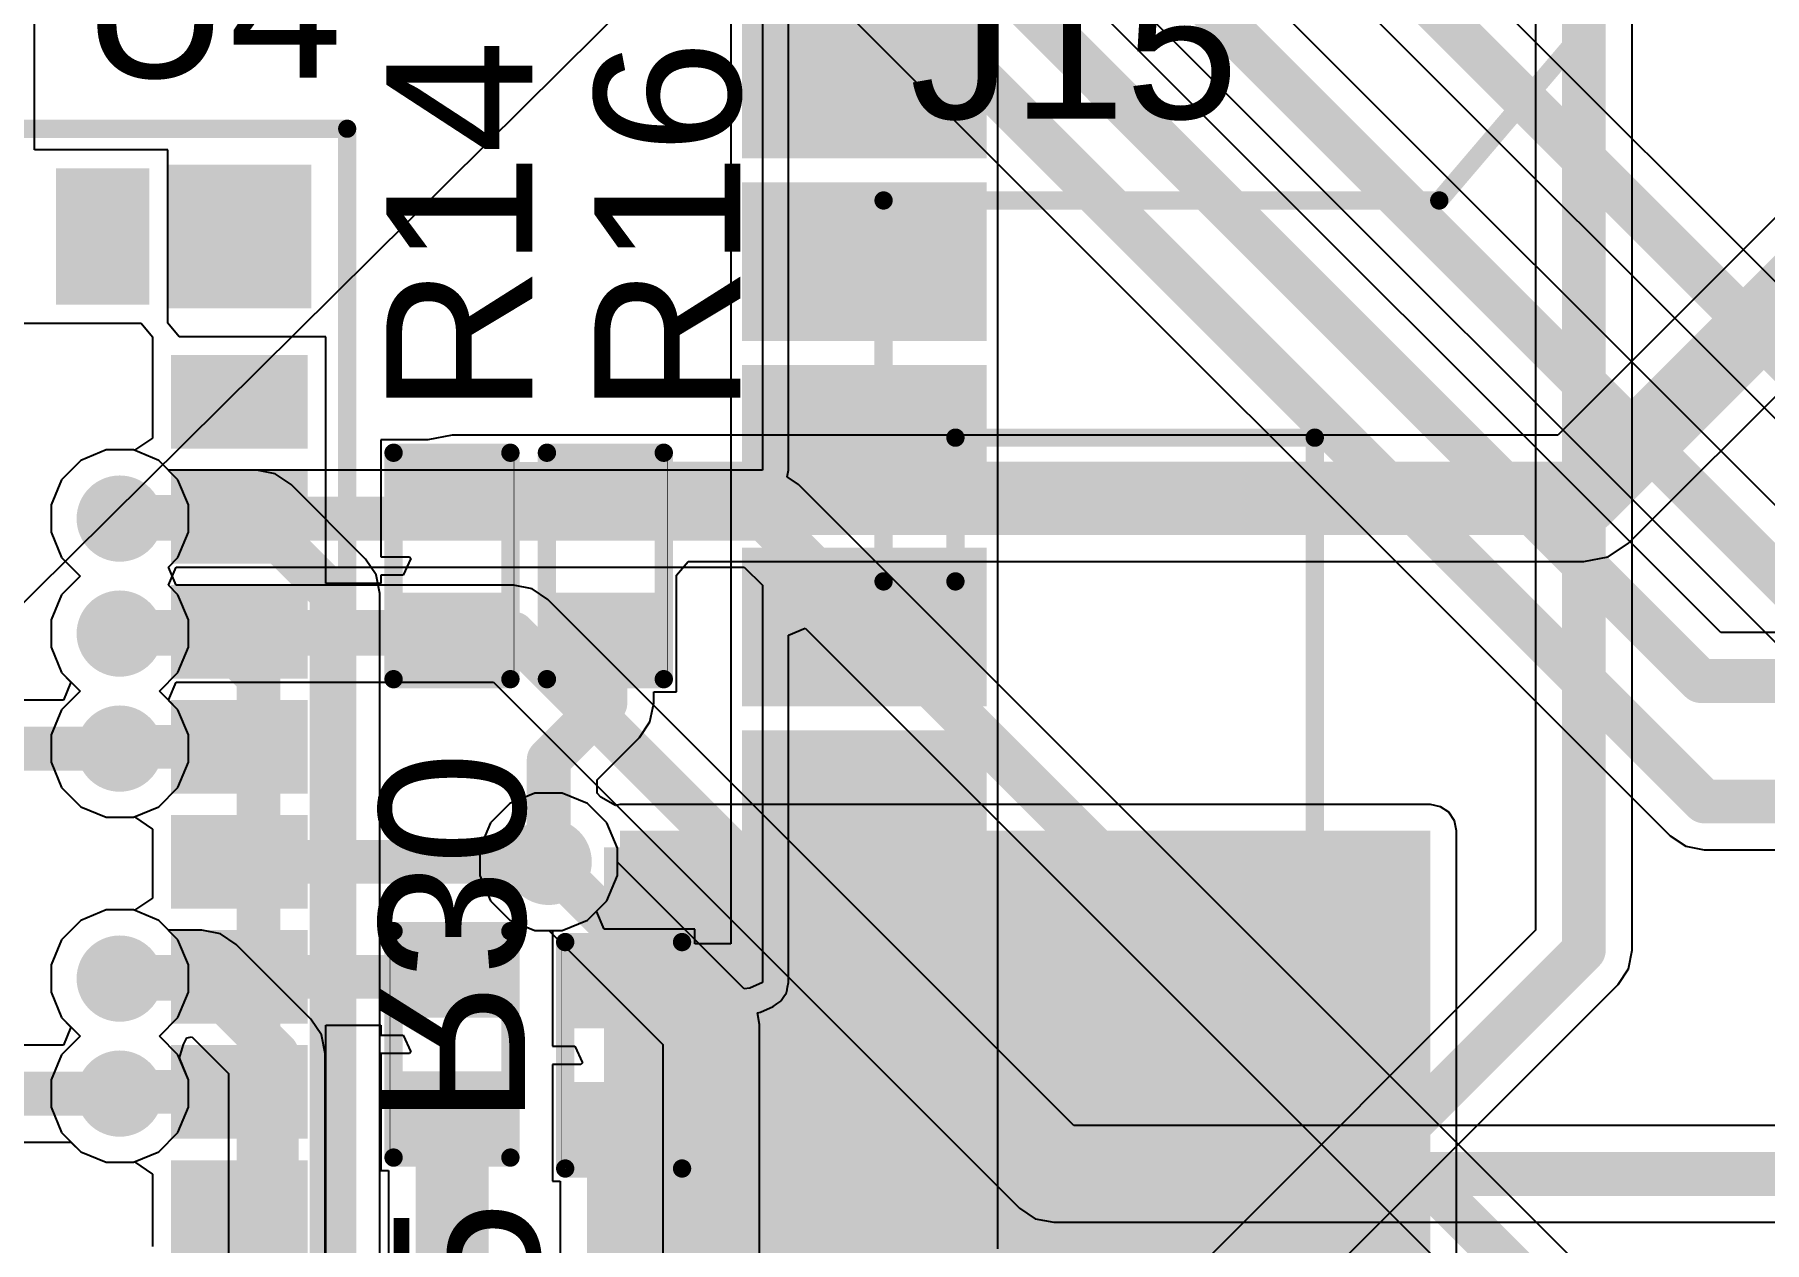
# Model space of a CAD drawing. Header units: inches. Extents: x 0 to 5376, y 0 to 5416.
# Drawn here: x 16.5 to 28.54, y 101.58 to 109.98 of the extents above; entities that cross this region are included whole.
import ezdxf

# ---------------------------------------------------------------- set-up
doc = ezdxf.new("R2010")
doc.units = ezdxf.units.IN
for name, color, linetype in [('Bottom Layer', 5, 'Continuous'), ('Bottom Overlay', 54, 'Continuous'), ('Bottom Paste', 16, 'Continuous'), ('Bottom Solder', 6, 'Continuous'), ('Layer 1', 16, 'Continuous'), ('Layer 2', 76, 'Continuous'), ('Top Layer', 1, 'Continuous'), ('Top Overlay', 2, 'Continuous'), ('Top Paste', 8, 'Continuous'), ('Top Solder', 216, 'Continuous'), ('Via Holes', 16, 'Continuous')]:
    doc.layers.add(name, color=color, linetype=linetype)
doc.styles.add('Arial', font='', dxfattribs={"height": 0.2})
doc.styles.get('Arial').set_extended_font_data('Arial')

msp = doc.modelspace()

# ---------------------------------------------------------------- hatches: boundary and pattern name
at = {"layer": 'Bottom Layer'}
for points in [[(23.024, 109.223), (21.524, 109.223), (21.524, 110.123), (23.024, 110.123)], [(23.024, 107.953), (21.524, 107.953), (21.524, 108.853), (23.024, 108.853)], [(23.024, 106.683), (21.524, 106.683), (21.524, 107.583), (23.024, 107.583)], [(23.024, 105.413), (21.524, 105.413), (21.524, 106.313), (23.024, 106.313)], [(23.024, 104.143), (21.524, 104.143), (21.524, 105.043), (23.024, 105.043)], [(23.024, 102.873), (21.524, 102.873), (21.524, 103.773), (23.024, 103.773)], [(20.282, 103.581), (20.917, 103.581), (20.917, 103.124), (20.282, 103.124)], [(20.282, 102.641), (20.917, 102.641), (20.917, 102.184), (20.282, 102.184)], [(23.024, 101.603), (21.524, 101.603), (21.524, 102.503), (23.024, 102.503)]]:
    msp.add_hatch(color=5, dxfattribs=at).paths.add_polyline_path(points)
h = msp.add_hatch(color=5, dxfattribs=at)
edge = h.paths.add_edge_path()
edge.add_arc((17.094, 106.616), 0.3, 0, 360)
h = msp.add_hatch(color=5, dxfattribs=at)
edge = h.paths.add_edge_path()
edge.add_arc((17.094, 105.816), 0.3, 0, 360)
h = msp.add_hatch(color=5, dxfattribs=at)
edge = h.paths.add_edge_path()
edge.add_arc((17.094, 105.016), 0.3, 0, 360)
h = msp.add_hatch(color=5, dxfattribs=at)
edge = h.paths.add_edge_path()
edge.add_arc((20.078, 104.228), 0.3, 0, 360)
h = msp.add_hatch(color=5, dxfattribs=at)
edge = h.paths.add_edge_path()
edge.add_arc((17.094, 103.416), 0.3, 0, 360)
h = msp.add_hatch(color=5, dxfattribs=at)
edge = h.paths.add_edge_path()
edge.add_arc((17.094, 102.616), 0.3, 0, 360)
at = {"layer": 'Bottom Paste'}
for points in [[(23.024, 109.223), (21.524, 109.223), (21.524, 110.123), (23.024, 110.123)], [(23.024, 107.953), (21.524, 107.953), (21.524, 108.853), (23.024, 108.853)], [(23.024, 106.683), (21.524, 106.683), (21.524, 107.583), (23.024, 107.583)], [(23.024, 105.413), (21.524, 105.413), (21.524, 106.313), (23.024, 106.313)], [(23.024, 104.143), (21.524, 104.143), (21.524, 105.043), (23.024, 105.043)], [(23.024, 102.873), (21.524, 102.873), (21.524, 103.773), (23.024, 103.773)], [(20.282, 103.581), (20.917, 103.581), (20.917, 103.124), (20.282, 103.124)], [(20.282, 102.641), (20.917, 102.641), (20.917, 102.184), (20.282, 102.184)], [(23.024, 101.603), (21.524, 101.603), (21.524, 102.503), (23.024, 102.503)]]:
    msp.add_hatch(color=16, dxfattribs=at).paths.add_polyline_path(points)
at = {"layer": 'Bottom Solder'}
for points in [[(23.125, 109.121), (21.422, 109.121), (21.422, 110.224), (23.125, 110.224)], [(23.125, 107.851), (21.422, 107.851), (21.422, 108.954), (23.125, 108.954)], [(23.125, 106.581), (21.422, 106.581), (21.422, 107.684), (23.125, 107.684)], [(23.125, 105.311), (21.422, 105.311), (21.422, 106.414), (23.125, 106.414)], [(23.125, 104.041), (21.422, 104.041), (21.422, 105.144), (23.125, 105.144)], [(23.125, 102.771), (21.422, 102.771), (21.422, 103.874), (23.125, 103.874)], [(20.227, 103.636), (20.972, 103.636), (20.972, 103.069), (20.227, 103.069)], [(20.227, 102.696), (20.972, 102.696), (20.972, 102.129), (20.227, 102.129)], [(23.125, 101.501), (21.422, 101.501), (21.422, 102.604), (23.125, 102.604)]]:
    msp.add_hatch(color=6, dxfattribs=at).paths.add_polyline_path(points)
at = {"layer": 'Layer 1'}
h = msp.add_hatch(color=16, dxfattribs=at)
edge = h.paths.add_edge_path()
edge.add_arc((17.094, 106.616), 0.3, 0, 360)
h = msp.add_hatch(color=16, dxfattribs=at)
edge = h.paths.add_edge_path()
edge.add_arc((17.094, 105.816), 0.3, 0, 360)
h = msp.add_hatch(color=16, dxfattribs=at)
edge = h.paths.add_edge_path()
edge.add_arc((17.094, 105.016), 0.3, 0, 360)
h = msp.add_hatch(color=16, dxfattribs=at)
edge = h.paths.add_edge_path()
edge.add_arc((20.078, 104.228), 0.3, 0, 360)
h = msp.add_hatch(color=16, dxfattribs=at)
edge = h.paths.add_edge_path()
edge.add_arc((17.094, 103.416), 0.3, 0, 360)
h = msp.add_hatch(color=16, dxfattribs=at)
edge = h.paths.add_edge_path()
edge.add_arc((17.094, 102.616), 0.3, 0, 360)
at = {"layer": 'Layer 2'}
h = msp.add_hatch(color=76, dxfattribs=at)
edge = h.paths.add_edge_path()
edge.add_arc((17.094, 106.616), 0.3, 0, 360)
h = msp.add_hatch(color=76, dxfattribs=at)
edge = h.paths.add_edge_path()
edge.add_arc((17.094, 105.816), 0.3, 0, 360)
h = msp.add_hatch(color=76, dxfattribs=at)
edge = h.paths.add_edge_path()
edge.add_arc((17.094, 105.016), 0.3, 0, 360)
h = msp.add_hatch(color=76, dxfattribs=at)
edge = h.paths.add_edge_path()
edge.add_arc((20.078, 104.228), 0.3, 0, 360)
h = msp.add_hatch(color=76, dxfattribs=at)
edge = h.paths.add_edge_path()
edge.add_arc((17.094, 103.416), 0.3, 0, 360)
h = msp.add_hatch(color=76, dxfattribs=at)
edge = h.paths.add_edge_path()
edge.add_arc((17.094, 102.616), 0.3, 0, 360)
at = {"layer": 'Top Layer'}
for points in [[(17.251, 109.003), (17.251, 108.153), (16.701, 108.153), (16.701, 109.003)], [(17.476, 108.128), (17.476, 109.028), (18.376, 109.028), (18.376, 108.128)], [(18.351, 107.153), (17.501, 107.153), (17.501, 107.703), (18.351, 107.703)], [(19.723, 106.528), (19.088, 106.528), (19.088, 106.985), (19.723, 106.985)], [(20.79, 106.528), (20.155, 106.528), (20.155, 106.985), (20.79, 106.985)], [(18.351, 106.353), (17.501, 106.353), (17.501, 106.903), (18.351, 106.903)], [(18.351, 105.553), (17.501, 105.553), (17.501, 106.103), (18.351, 106.103)], [(19.723, 105.588), (19.088, 105.588), (19.088, 106.045), (19.723, 106.045)], [(20.79, 105.588), (20.155, 105.588), (20.155, 106.045), (20.79, 106.045)], [(18.351, 104.753), (17.501, 104.753), (17.501, 105.303), (18.351, 105.303)], [(18.351, 103.953), (17.501, 103.953), (17.501, 104.503), (18.351, 104.503)], [(20.574, 99.822), (26.213, 99.822), (26.213, 104.445), (20.574, 104.445)], [(24.066, 100.429), (20.566, 100.429), (20.566, 104.229), (24.066, 104.229)], [(23, 88.822), (26.15, 88.822), (26.15, 104.267), (23, 104.267)], [(18.351, 103.153), (17.501, 103.153), (17.501, 103.703), (18.351, 103.703)], [(19.088, 103.657), (19.723, 103.657), (19.723, 103.2), (19.088, 103.2)], [(18.351, 102.353), (17.501, 102.353), (17.501, 102.903), (18.351, 102.903)], [(19.088, 102.717), (19.723, 102.717), (19.723, 102.26), (19.088, 102.26)], [(18.351, 101.553), (17.501, 101.553), (17.501, 102.103), (18.351, 102.103)]]:
    msp.add_hatch(color=1, dxfattribs=at).paths.add_polyline_path(points)
h = msp.add_hatch(color=1, dxfattribs=at)
edge = h.paths.add_edge_path()
edge.add_arc((17.094, 106.616), 0.3, 0, 360)
h = msp.add_hatch(color=1, dxfattribs=at)
edge = h.paths.add_edge_path()
edge.add_arc((17.094, 105.816), 0.3, 0, 360)
h = msp.add_hatch(color=1, dxfattribs=at)
edge = h.paths.add_edge_path()
edge.add_arc((17.094, 105.016), 0.3, 0, 360)
h = msp.add_hatch(color=1, dxfattribs=at)
edge = h.paths.add_edge_path()
edge.add_arc((20.078, 104.228), 0.3, 0, 360)
h = msp.add_hatch(color=1, dxfattribs=at)
edge = h.paths.add_edge_path()
edge.add_arc((17.094, 103.416), 0.3, 0, 360)
h = msp.add_hatch(color=1, dxfattribs=at)
edge = h.paths.add_edge_path()
edge.add_arc((17.094, 102.616), 0.3, 0, 360)
at = {"layer": 'Top Paste'}
for points in [[(17.251, 109.003), (17.251, 108.153), (16.701, 108.153), (16.701, 109.003)], [(17.476, 108.128), (17.476, 109.028), (18.376, 109.028), (18.376, 108.128)], [(18.351, 107.153), (17.501, 107.153), (17.501, 107.703), (18.351, 107.703)], [(19.723, 106.528), (19.088, 106.528), (19.088, 106.985), (19.723, 106.985)], [(20.79, 106.528), (20.155, 106.528), (20.155, 106.985), (20.79, 106.985)], [(18.351, 106.353), (17.501, 106.353), (17.501, 106.903), (18.351, 106.903)], [(18.351, 105.553), (17.501, 105.553), (17.501, 106.103), (18.351, 106.103)], [(19.723, 105.588), (19.088, 105.588), (19.088, 106.045), (19.723, 106.045)], [(20.79, 105.588), (20.155, 105.588), (20.155, 106.045), (20.79, 106.045)], [(18.351, 104.753), (17.501, 104.753), (17.501, 105.303), (18.351, 105.303)], [(18.351, 103.953), (17.501, 103.953), (17.501, 104.503), (18.351, 104.503)], [(24.066, 100.429), (20.566, 100.429), (20.566, 104.229), (24.066, 104.229)], [(18.351, 103.153), (17.501, 103.153), (17.501, 103.703), (18.351, 103.703)], [(19.088, 103.657), (19.723, 103.657), (19.723, 103.2), (19.088, 103.2)], [(18.351, 102.353), (17.501, 102.353), (17.501, 102.903), (18.351, 102.903)], [(19.088, 102.717), (19.723, 102.717), (19.723, 102.26), (19.088, 102.26)], [(18.351, 101.553), (17.501, 101.553), (17.501, 102.103), (18.351, 102.103)]]:
    msp.add_hatch(color=8, dxfattribs=at).paths.add_polyline_path(points)
at = {"layer": 'Top Solder'}
for points in [[(17.301, 109.053), (17.301, 108.103), (16.651, 108.103), (16.651, 109.053)], [(17.426, 108.078), (17.426, 109.078), (18.426, 109.078), (18.426, 108.078)], [(18.401, 107.103), (17.451, 107.103), (17.451, 107.753), (18.401, 107.753)], [(19.778, 106.473), (19.033, 106.473), (19.033, 107.04), (19.778, 107.04)], [(20.845, 106.473), (20.1, 106.473), (20.1, 107.04), (20.845, 107.04)], [(18.401, 106.303), (17.451, 106.303), (17.451, 106.953), (18.401, 106.953)], [(18.401, 105.503), (17.451, 105.503), (17.451, 106.153), (18.401, 106.153)], [(19.778, 105.533), (19.033, 105.533), (19.033, 106.1), (19.778, 106.1)], [(20.845, 105.533), (20.1, 105.533), (20.1, 106.1), (20.845, 106.1)], [(18.401, 104.703), (17.451, 104.703), (17.451, 105.353), (18.401, 105.353)], [(18.401, 103.903), (17.451, 103.903), (17.451, 104.553), (18.401, 104.553)], [(24.168, 100.327), (20.464, 100.327), (20.464, 104.33), (24.168, 104.33)], [(18.401, 103.103), (17.451, 103.103), (17.451, 103.753), (18.401, 103.753)], [(19.033, 103.712), (19.778, 103.712), (19.778, 103.145), (19.033, 103.145)], [(18.401, 102.303), (17.451, 102.303), (17.451, 102.953), (18.401, 102.953)], [(19.033, 102.772), (19.778, 102.772), (19.778, 102.205), (19.033, 102.205)], [(18.401, 101.503), (17.451, 101.503), (17.451, 102.153), (18.401, 102.153)]]:
    msp.add_hatch(color=216, dxfattribs=at).paths.add_polyline_path(points)
at = {"layer": 'Via Holes'}
h = msp.add_hatch(color=7, dxfattribs=at)
edge = h.paths.add_edge_path()
edge.add_arc((17.094, 106.616), 0.15, 0, 360)
h = msp.add_hatch(color=7, dxfattribs=at)
edge = h.paths.add_edge_path()
edge.add_arc((17.094, 105.816), 0.15, 0, 360)
h = msp.add_hatch(color=7, dxfattribs=at)
edge = h.paths.add_edge_path()
edge.add_arc((17.094, 105.016), 0.15, 0, 360)
h = msp.add_hatch(color=7, dxfattribs=at)
edge = h.paths.add_edge_path()
edge.add_arc((20.078, 104.228), 0.15, 0, 360)
h = msp.add_hatch(color=7, dxfattribs=at)
edge = h.paths.add_edge_path()
edge.add_arc((17.094, 103.416), 0.15, 0, 360)
h = msp.add_hatch(color=7, dxfattribs=at)
edge = h.paths.add_edge_path()
edge.add_arc((17.094, 102.616), 0.15, 0, 360)

# ---------------------------------------------------------------- linework, layer by layer
at = {"layer": 'Bottom Layer'}
for p, q in [((26.943, 116.095), (26.943, 103.753)), ((27.616, 103.613), (27.616, 116.095)), ((21.346, 110.188), (21.346, 109.157)), ((23.202, 109.157), (23.202, 110.188)), ((21.346, 109.157), (21.346, 109.045)), ((23.202, 109.03), (23.202, 109.157)), ((21.346, 109.045), (21.346, 108.918)), ((23.202, 108.918), (23.202, 109.03)), ((21.346, 108.918), (21.346, 107.887)), ((23.202, 107.887), (23.202, 108.918)), ((21.346, 107.887), (21.346, 107.775)), ((23.202, 107.76), (23.202, 107.887)), ((21.346, 107.775), (21.346, 107.648)), ((23.202, 107.648), (23.202, 107.76)), ((21.346, 107.648), (21.346, 106.617)), ((23.202, 106.617), (23.202, 107.648)), ((16.824, 107.021), (16.689, 106.886)), ((16.999, 107.094), (16.824, 107.021)), ((17.189, 107.094), (16.999, 107.094)), ((17.365, 107.021), (17.189, 107.094)), ((17.433, 106.952), (17.365, 107.021)), ((16.689, 106.886), (16.616, 106.711)), ((18.047, 106.952), (17.433, 106.952)), ((18.176, 106.927), (18.047, 106.952)), ((18.286, 106.854), (18.176, 106.927)), ((18.805, 106.334), (18.286, 106.854)), ((16.616, 106.711), (16.616, 106.521)), ((16.616, 106.521), (16.689, 106.345)), ((21.346, 106.617), (21.346, 106.505)), ((21.346, 106.505), (21.346, 106.378)), ((23.202, 106.49), (23.202, 106.617)), ((23.202, 106.378), (23.202, 106.49)), ((16.689, 106.345), (16.819, 106.216)), ((18.878, 106.225), (18.805, 106.334)), ((21.346, 106.378), (21.346, 105.347)), ((23.202, 105.347), (23.202, 106.378)), ((16.819, 106.216), (16.689, 106.086)), ((18.904, 106.096), (18.878, 106.225)), ((16.689, 106.086), (16.616, 105.911)), ((18.904, 98.531), (18.904, 106.096)), ((18.904, 106.096), (18.904, 106.096)), ((16.616, 105.911), (16.616, 105.721)), ((16.616, 105.721), (16.689, 105.545)), ((16.689, 105.545), (16.755, 105.479)), ((16.755, 105.479), (16.702, 105.352)), ((16.702, 105.352), (14.236, 105.352)), ((21.346, 105.347), (21.346, 105.235)), ((23.202, 105.22), (23.202, 105.347)), ((21.346, 105.235), (21.346, 105.108)), ((23.202, 105.108), (23.202, 105.22)), ((21.346, 105.108), (21.346, 104.077)), ((23.202, 104.077), (23.202, 105.108)), ((19.983, 104.706), (19.807, 104.633)), ((20.173, 104.706), (19.983, 104.706)), ((20.349, 104.633), (20.173, 104.706)), ((19.807, 104.633), (19.673, 104.499)), ((20.483, 104.499), (20.349, 104.633)), ((19.673, 104.499), (19.6, 104.323)), ((20.556, 104.323), (20.483, 104.499)), ((19.6, 104.323), (19.6, 104.133)), ((20.556, 104.133), (20.556, 104.323)), ((19.6, 104.133), (19.673, 103.957)), ((20.483, 103.957), (20.556, 104.133)), ((21.346, 104.077), (21.346, 103.965)), ((23.202, 103.95), (23.202, 104.077)), ((19.673, 103.957), (19.807, 103.823)), ((20.412, 103.886), (20.483, 103.957)), ((20.464, 103.759), (20.412, 103.886)), ((21.346, 103.965), (21.346, 103.838)), ((23.202, 103.838), (23.202, 103.95)), ((19.807, 103.823), (19.983, 103.75)), ((19.983, 103.75), (20.07, 103.75)), ((20.07, 103.75), (20.104, 103.75)), ((20.104, 103.75), (20.104, 103.683)), ((21.095, 103.759), (20.464, 103.759)), ((21.095, 103.659), (21.095, 103.759)), ((21.346, 103.838), (21.346, 103.659)), ((23.202, 102.807), (23.202, 103.838)), ((26.943, 103.753), (24.31, 101.119)), ((20.104, 103.683), (20.104, 102.946)), ((21.346, 103.659), (21.095, 103.659)), ((27.591, 103.484), (27.616, 103.613)), ((24.73, 100.587), (27.518, 103.375)), ((27.518, 103.375), (27.591, 103.484)), ((20.104, 102.946), (20.261, 102.946)), ((20.261, 102.946), (20.313, 102.83)), ((20.303, 102.819), (20.104, 102.819)), ((20.104, 102.819), (20.104, 102.006)), ((20.313, 102.83), (20.303, 102.819)), ((23.202, 102.68), (23.202, 102.807)), ((23.202, 102.568), (23.202, 102.68)), ((23.202, 101.537), (23.202, 102.568)), ((20.104, 102.006), (20.159, 102.006)), ((20.159, 102.006), (20.159, 99.466))]:
    msp.add_line(p, q, dxfattribs=at)
for points in [[(27.28, 103.613, 0.305, 0.305, 0), (27.28, 116.434, 0.305, 0.305, 0)], [(17.094, 106.616, 0.305, 0.305, 0), (18.047, 106.616, 0.305, 0.305, 0)], [(18.047, 106.616, 0.305, 0.305, 0), (18.567, 106.096, 0.305, 0.305, 0)], [(18.567, 98.531, 0.305, 0.305, 0), (18.567, 106.096, 0.305, 0.305, 0)], [(17.094, 105.816, 0.305, 0.305, 0), (17.755, 105.816, 0.305, 0.305, 0)], [(17.755, 105.816, 0.305, 0.305, 0), (18.059, 105.512, 0.305, 0.305, 0)], [(18.059, 99.72, 0.305, 0.305, 0), (18.059, 105.512, 0.305, 0.305, 0)], [(14.236, 105.016, 0.305, 0.305, 0), (17.094, 105.016, 0.305, 0.305, 0)], [(24.449, 100.783, 0.305, 0.305, 0), (27.28, 103.613, 0.305, 0.305, 0)], [(20.599, 103.353, 0.305, 0.305, 0), (20.629, 103.323, 0.305, 0.305, 0)], [(20.629, 103.323, 0.305, 0.305, 0), (22.274, 103.323, 0.305, 0.305, 0)], [(20.599, 99.466, 0.508, 0.508, 0), (20.599, 102.413, 0.508, 0.508, 0)]]:
    msp.add_lwpolyline(points, format="xyseb", dxfattribs=at)
for points in [[(17.018, 106.616, 0.152, 0.152, 1), (17.17, 106.616, 0.152, 0.152, 1)], [(17.971, 106.616, 0.152, 0.152, 1), (18.124, 106.616, 0.152, 0.152, 1)], [(17.971, 106.616, 0.152, 0.152, 1), (18.124, 106.616, 0.152, 0.152, 1)], [(18.491, 106.096, 0.152, 0.152, 1), (18.644, 106.096, 0.152, 0.152, 1)], [(18.491, 106.096, 0.152, 0.152, 1), (18.644, 106.096, 0.152, 0.152, 1)], [(17.018, 105.816, 0.152, 0.152, 1), (17.17, 105.816, 0.152, 0.152, 1)], [(17.679, 105.816, 0.152, 0.152, 1), (17.832, 105.816, 0.152, 0.152, 1)], [(17.679, 105.816, 0.152, 0.152, 1), (17.832, 105.816, 0.152, 0.152, 1)], [(17.983, 105.512, 0.152, 0.152, 1), (18.136, 105.512, 0.152, 0.152, 1)], [(17.983, 105.512, 0.152, 0.152, 1), (18.136, 105.512, 0.152, 0.152, 1)], [(17.018, 105.016, 0.152, 0.152, 1), (17.17, 105.016, 0.152, 0.152, 1)], [(27.203, 103.613, 0.152, 0.152, 1), (27.356, 103.613, 0.152, 0.152, 1)], [(27.203, 103.613, 0.152, 0.152, 1), (27.356, 103.613, 0.152, 0.152, 1)], [(20.523, 103.353, 0.152, 0.152, 1), (20.676, 103.353, 0.152, 0.152, 1)], [(20.553, 103.323, 0.152, 0.152, 1), (20.706, 103.323, 0.152, 0.152, 1)], [(20.553, 103.323, 0.152, 0.152, 1), (20.706, 103.323, 0.152, 0.152, 1)], [(22.198, 103.323, 0.152, 0.152, 1), (22.35, 103.323, 0.152, 0.152, 1)], [(20.472, 102.413, 0.254, 0.254, 1), (20.726, 102.413, 0.254, 0.254, 1)]]:
    msp.add_lwpolyline(points, format="xyseb", close=True, dxfattribs=at)
at = {"layer": 'Bottom Overlay'}
for points in [[(20.161, 103.67, 0.0635, 0.0635, 1), (20.225, 103.67, 0.0635, 0.0635, 1)], [(20.161, 103.67, 0.0635, 0.0635, 1), (20.225, 103.67, 0.0635, 0.0635, 1)], [(20.167, 103.695, 0.00161, 0.00161, 1), (20.168, 103.695, 0.00161, 0.00161, 1)], [(20.974, 103.67, 0.0635, 0.0635, 1), (21.038, 103.67, 0.0635, 0.0635, 1)], [(20.974, 103.67, 0.0635, 0.0635, 1), (21.038, 103.67, 0.0635, 0.0635, 1)], [(20.161, 102.095, 0.0635, 0.0635, 1), (20.225, 102.095, 0.0635, 0.0635, 1)], [(20.161, 102.095, 0.0635, 0.0635, 1), (20.225, 102.095, 0.0635, 0.0635, 1)], [(20.167, 102.07, 0.00161, 0.00161, 1), (20.168, 102.07, 0.00161, 0.00161, 1)], [(20.974, 102.095, 0.0635, 0.0635, 1), (21.038, 102.095, 0.0635, 0.0635, 1)], [(20.974, 102.095, 0.0635, 0.0635, 1), (21.038, 102.095, 0.0635, 0.0635, 1)]]:
    msp.add_lwpolyline(points, format="xyseb", close=True, dxfattribs=at)
for points in [[(20.193, 103.67, 0.127, 0.127, 0), (21.006, 103.67, 0.127, 0.127, 0)], [(20.193, 102.095, 0.127, 0.127, 0), (20.193, 103.67, 0.127, 0.127, 0)], [(20.168, 102.07, 0.00323, 0.00323, 0), (20.168, 103.695, 0.00323, 0.00323, 0)], [(21.006, 102.095, 0.127, 0.127, 0), (21.006, 103.67, 0.127, 0.127, 0)], [(20.193, 102.095, 0.127, 0.127, 0), (21.006, 102.095, 0.127, 0.127, 0)]]:
    msp.add_lwpolyline(points, format="xyseb", dxfattribs=at)
at = {"layer": 'Layer 1'}
for p, q in [((16.545, 115.744), (27.854, 104.435)), ((28.232, 105.823), (23.668, 110.386)), ((16.824, 107.021), (16.689, 106.886)), ((16.999, 107.094), (16.824, 107.021)), ((17.189, 107.094), (16.999, 107.094)), ((17.365, 107.021), (17.189, 107.094)), ((17.499, 106.886), (17.365, 107.021)), ((16.689, 106.886), (16.616, 106.711)), ((17.572, 106.711), (17.499, 106.886)), ((16.616, 106.711), (16.616, 106.521)), ((17.572, 106.521), (17.572, 106.711)), ((16.616, 106.521), (16.689, 106.345)), ((17.499, 106.345), (17.572, 106.521)), ((16.689, 106.345), (16.819, 106.216)), ((17.433, 106.279), (17.499, 106.345)), ((17.486, 106.152), (17.433, 106.279)), ((16.819, 106.216), (16.689, 106.086)), ((19.834, 106.152), (17.486, 106.152)), ((19.963, 106.127), (19.834, 106.152)), ((16.689, 106.086), (16.616, 105.911)), ((20.072, 106.054), (19.963, 106.127)), ((23.732, 102.394), (20.072, 106.054)), ((16.616, 105.911), (16.616, 105.721)), ((35.856, 105.823), (28.232, 105.823)), ((16.616, 105.721), (16.689, 105.545)), ((16.689, 105.545), (16.818, 105.416)), ((17.434, 105.352), (17.486, 105.479)), ((17.486, 105.479), (19.694, 105.479)), ((19.694, 105.479), (23.354, 101.819)), ((16.818, 105.416), (16.689, 105.286)), ((17.499, 105.286), (17.434, 105.352)), ((16.689, 105.286), (16.616, 105.111)), ((17.572, 105.111), (17.499, 105.286)), ((16.616, 105.111), (16.616, 104.921)), ((17.572, 104.921), (17.572, 105.111)), ((16.616, 104.921), (16.689, 104.745)), ((17.499, 104.745), (17.572, 104.921)), ((16.689, 104.745), (16.824, 104.611)), ((17.365, 104.611), (17.499, 104.745)), ((19.983, 104.706), (19.807, 104.633)), ((20.173, 104.706), (19.983, 104.706)), ((20.349, 104.633), (20.173, 104.706)), ((16.824, 104.611), (16.999, 104.538)), ((17.189, 104.538), (17.365, 104.611)), ((19.807, 104.633), (19.673, 104.499)), ((20.483, 104.499), (20.349, 104.633)), ((16.999, 104.538), (17.189, 104.538)), ((19.673, 104.499), (19.6, 104.323)), ((20.556, 104.323), (20.483, 104.499)), ((27.854, 104.435), (27.88, 104.41)), ((27.88, 104.41), (27.989, 104.337)), ((27.989, 104.337), (28.118, 104.311)), ((19.6, 104.323), (19.6, 104.133)), ((20.556, 104.133), (20.556, 104.323)), ((28.118, 104.311), (34.789, 104.311)), ((19.6, 104.133), (19.673, 103.957)), ((20.483, 103.957), (20.556, 104.133)), ((16.999, 103.894), (16.824, 103.821)), ((17.189, 103.894), (16.999, 103.894)), ((17.365, 103.821), (17.189, 103.894)), ((19.673, 103.957), (19.807, 103.823)), ((20.349, 103.823), (20.483, 103.957)), ((16.824, 103.821), (16.689, 103.686)), ((17.499, 103.686), (17.365, 103.821)), ((19.807, 103.823), (19.983, 103.75)), ((19.983, 103.75), (20.173, 103.75)), ((20.173, 103.75), (20.349, 103.823)), ((16.689, 103.686), (16.616, 103.511)), ((17.572, 103.511), (17.499, 103.686)), ((16.616, 103.511), (16.616, 103.321)), ((17.572, 103.321), (17.572, 103.511)), ((16.616, 103.321), (16.689, 103.145)), ((17.499, 103.145), (17.572, 103.321)), ((16.689, 103.145), (16.819, 103.016)), ((17.37, 103.016), (17.499, 103.145)), ((16.819, 103.016), (16.689, 102.886)), ((17.499, 102.886), (17.37, 103.016)), ((16.689, 102.886), (16.616, 102.711)), ((17.572, 102.711), (17.499, 102.886)), ((16.616, 102.711), (16.616, 102.521)), ((17.572, 102.521), (17.572, 102.711)), ((16.616, 102.521), (16.689, 102.345)), ((17.499, 102.345), (17.572, 102.521)), ((16.689, 102.345), (16.824, 102.211)), ((17.365, 102.211), (17.499, 102.345)), ((35.551, 102.394), (23.732, 102.394)), ((16.824, 102.211), (16.999, 102.138)), ((17.189, 102.138), (17.365, 102.211)), ((16.999, 102.138), (17.189, 102.138)), ((23.354, 101.819), (23.463, 101.746)), ((23.463, 101.746), (23.592, 101.721)), ((23.592, 101.721), (35.551, 101.721))]:
    msp.add_line(p, q, dxfattribs=at)
for points in [[(16.783, 115.982, 0.305, 0.305, 0), (28.092, 104.673, 0.305, 0.305, 0)], [(18.777, 114.802, 0.305, 0.305, 0), (28.092, 105.486, 0.305, 0.305, 0)], [(17.094, 105.816, 0.305, 0.305, 0), (19.834, 105.816, 0.305, 0.305, 0)], [(19.834, 105.816, 0.305, 0.305, 0), (23.592, 102.057, 0.305, 0.305, 0)], [(28.092, 105.486, 0.305, 0.305, 0), (36.182, 105.486, 0.305, 0.305, 0)], [(28.092, 104.673, 0.305, 0.305, 0), (28.118, 104.648, 0.305, 0.305, 0)], [(28.118, 104.648, 0.305, 0.305, 0), (35.103, 104.648, 0.305, 0.305, 0)], [(23.592, 102.057, 0.305, 0.305, 0), (35.89, 102.057, 0.305, 0.305, 0)]]:
    msp.add_lwpolyline(points, format="xyseb", dxfattribs=at)
for points in [[(17.018, 105.816, 0.152, 0.152, 1), (17.17, 105.816, 0.152, 0.152, 1)], [(19.757, 105.816, 0.152, 0.152, 1), (19.91, 105.816, 0.152, 0.152, 1)], [(19.757, 105.816, 0.152, 0.152, 1), (19.91, 105.816, 0.152, 0.152, 1)], [(28.016, 105.486, 0.152, 0.152, 1), (28.169, 105.486, 0.152, 0.152, 1)], [(28.016, 105.486, 0.152, 0.152, 1), (28.169, 105.486, 0.152, 0.152, 1)], [(28.016, 104.673, 0.152, 0.152, 1), (28.169, 104.673, 0.152, 0.152, 1)], [(28.016, 104.673, 0.152, 0.152, 1), (28.169, 104.673, 0.152, 0.152, 1)], [(28.042, 104.648, 0.152, 0.152, 1), (28.194, 104.648, 0.152, 0.152, 1)], [(28.042, 104.648, 0.152, 0.152, 1), (28.194, 104.648, 0.152, 0.152, 1)], [(23.516, 102.057, 0.152, 0.152, 1), (23.668, 102.057, 0.152, 0.152, 1)], [(23.516, 102.057, 0.152, 0.152, 1), (23.668, 102.057, 0.152, 0.152, 1)]]:
    msp.add_lwpolyline(points, format="xyseb", close=True, dxfattribs=at)
at = {"layer": 'Layer 2'}
for p, q in [((21.565, 115.24), (21.565, 106.952)), ((21.746, 106.952), (21.746, 115.24)), ((32.753, 104.121), (25.257, 111.617)), ((24.495, 111.427), (32.376, 103.546)), ((32.137, 103.181), (24.373, 110.946)), ((23.896, 110.469), (31.759, 102.607)), ((16.824, 107.021), (16.689, 106.886)), ((16.999, 107.094), (16.824, 107.021)), ((17.189, 107.094), (16.999, 107.094)), ((17.365, 107.021), (17.189, 107.094)), ((17.433, 106.952), (17.365, 107.021)), ((16.689, 106.886), (16.616, 106.711)), ((21.565, 106.952), (17.433, 106.952)), ((21.737, 106.907), (21.746, 106.952)), ((21.816, 106.854), (21.737, 106.907)), ((27.495, 101.175), (21.816, 106.854)), ((16.616, 106.711), (16.616, 106.521)), ((16.616, 106.521), (16.689, 106.345)), ((16.689, 106.345), (16.819, 106.216)), ((17.433, 106.152), (17.486, 106.279)), ((17.486, 106.279), (21.439, 106.279)), ((21.439, 106.279), (21.565, 106.153)), ((16.819, 106.216), (16.689, 106.086)), ((17.499, 106.086), (17.433, 106.152)), ((21.565, 106.153), (21.565, 103.388)), ((16.689, 106.086), (16.616, 105.911)), ((17.572, 105.911), (17.499, 106.086)), ((16.616, 105.911), (16.616, 105.721)), ((17.572, 105.721), (17.572, 105.911)), ((21.746, 105.806), (21.863, 105.854)), ((21.746, 103.388), (21.746, 105.806)), ((21.863, 105.854), (27.118, 100.6)), ((16.616, 105.721), (16.689, 105.545)), ((17.499, 105.545), (17.572, 105.721)), ((16.689, 105.545), (16.818, 105.416)), ((17.37, 105.416), (17.499, 105.545)), ((16.818, 105.416), (16.689, 105.286)), ((17.499, 105.286), (17.37, 105.416)), ((16.689, 105.286), (16.616, 105.111)), ((17.572, 105.111), (17.499, 105.286)), ((16.616, 105.111), (16.616, 104.921)), ((17.572, 104.921), (17.572, 105.111)), ((16.616, 104.921), (16.689, 104.745)), ((17.499, 104.745), (17.572, 104.921)), ((16.689, 104.745), (16.824, 104.611)), ((17.365, 104.611), (17.499, 104.745)), ((19.983, 104.706), (19.807, 104.633)), ((20.173, 104.706), (19.983, 104.706)), ((20.349, 104.633), (20.173, 104.706)), ((16.824, 104.611), (16.999, 104.538)), ((17.189, 104.538), (17.365, 104.611)), ((19.807, 104.633), (19.673, 104.499)), ((20.483, 104.499), (20.349, 104.633)), ((16.999, 104.538), (17.189, 104.538)), ((19.673, 104.499), (19.6, 104.323)), ((20.556, 104.323), (20.483, 104.499)), ((19.6, 104.323), (19.6, 104.133)), ((20.556, 104.226), (20.556, 104.323)), ((21.438, 103.345), (20.556, 104.226)), ((19.6, 104.133), (19.673, 103.957)), ((16.999, 103.894), (16.824, 103.821)), ((17.189, 103.894), (16.999, 103.894)), ((17.365, 103.821), (17.189, 103.894)), ((19.673, 103.957), (19.807, 103.823)), ((16.824, 103.821), (16.689, 103.686)), ((17.433, 103.753), (17.365, 103.821)), ((17.666, 103.753), (17.433, 103.753)), ((17.795, 103.727), (17.666, 103.753)), ((19.807, 103.823), (19.983, 103.75)), ((19.983, 103.75), (20.08, 103.75)), ((20.08, 103.75), (20.872, 102.958)), ((16.689, 103.686), (16.616, 103.511)), ((17.904, 103.654), (17.795, 103.727)), ((18.424, 103.133), (17.904, 103.654)), ((16.616, 103.511), (16.616, 103.321)), ((21.565, 103.388), (21.478, 103.349)), ((21.739, 103.356), (21.746, 103.388)), ((16.616, 103.321), (16.689, 103.145)), ((21.478, 103.349), (21.438, 103.345)), ((21.665, 103.241), (21.693, 103.26)), ((21.693, 103.26), (21.694, 103.262)), ((21.694, 103.262), (21.696, 103.263)), ((21.696, 103.263), (21.714, 103.291)), ((21.714, 103.291), (21.732, 103.318)), ((21.732, 103.318), (21.733, 103.321)), ((21.733, 103.321), (21.734, 103.323)), ((21.734, 103.323), (21.739, 103.356)), ((16.689, 103.145), (16.755, 103.079)), ((18.497, 103.024), (18.424, 103.133)), ((21.53, 103.178), (21.552, 103.183)), ((21.546, 103.097), (21.53, 103.178)), ((21.552, 103.183), (21.639, 103.222)), ((21.639, 103.222), (21.665, 103.241)), ((16.755, 103.079), (16.702, 102.952)), ((18.523, 102.895), (18.497, 103.024)), ((21.546, 93.824), (21.546, 103.097)), ((16.702, 102.952), (15.138, 102.952)), ((17.509, 102.864), (17.537, 102.957)), ((17.537, 102.957), (17.561, 103.004)), ((17.561, 103.004), (17.595, 103.011)), ((17.595, 103.011), (17.85, 102.756)), ((18.523, 98.283), (18.523, 102.895)), ((20.872, 102.958), (20.872, 93.964)), ((17.572, 102.711), (17.509, 102.864)), ((17.572, 102.521), (17.572, 102.711)), ((17.85, 102.756), (17.85, 91.507)), ((17.499, 102.345), (17.572, 102.521)), ((17.365, 102.211), (17.499, 102.345)), ((15.278, 102.279), (16.755, 102.279)), ((16.755, 102.279), (16.824, 102.211)), ((16.824, 102.211), (16.999, 102.138)), ((17.189, 102.138), (17.365, 102.211)), ((16.999, 102.138), (17.189, 102.138))]:
    msp.add_line(p, q, dxfattribs=at)
for points in [[(24.733, 111.665, 0.305, 0.305, 0), (32.614, 103.784, 0.305, 0.305, 0)], [(23.895, 110.947, 0.305, 0.305, 0), (31.997, 102.845, 0.305, 0.305, 0)], [(17.094, 106.616, 0.305, 0.305, 0), (21.578, 106.616, 0.305, 0.305, 0)], [(21.578, 106.616, 0.305, 0.305, 0), (27.356, 100.838, 0.305, 0.305, 0)], [(20.078, 104.228, 0.305, 0.305, 0), (21.209, 103.097, 0.305, 0.305, 0)], [(17.094, 103.416, 0.305, 0.305, 0), (17.666, 103.416, 0.305, 0.305, 0)], [(17.666, 103.416, 0.305, 0.305, 0), (18.186, 102.895, 0.305, 0.305, 0)], [(21.209, 93.824, 0.305, 0.305, 0), (21.209, 103.097, 0.305, 0.305, 0)], [(18.186, 91.507, 0.305, 0.305, 0), (18.186, 102.895, 0.305, 0.305, 0)], [(15.138, 102.616, 0.305, 0.305, 0), (17.094, 102.616, 0.305, 0.305, 0)]]:
    msp.add_lwpolyline(points, format="xyseb", dxfattribs=at)
for points in [[(17.018, 106.616, 0.152, 0.152, 1), (17.17, 106.616, 0.152, 0.152, 1)], [(21.502, 106.616, 0.152, 0.152, 1), (21.654, 106.616, 0.152, 0.152, 1)], [(21.502, 106.616, 0.152, 0.152, 1), (21.654, 106.616, 0.152, 0.152, 1)], [(20.002, 104.228, 0.152, 0.152, 1), (20.154, 104.228, 0.152, 0.152, 1)], [(17.018, 103.416, 0.152, 0.152, 1), (17.17, 103.416, 0.152, 0.152, 1)], [(17.59, 103.416, 0.152, 0.152, 1), (17.742, 103.416, 0.152, 0.152, 1)], [(17.59, 103.416, 0.152, 0.152, 1), (17.742, 103.416, 0.152, 0.152, 1)], [(21.133, 103.097, 0.152, 0.152, 1), (21.285, 103.097, 0.152, 0.152, 1)], [(21.133, 103.097, 0.152, 0.152, 1), (21.285, 103.097, 0.152, 0.152, 1)], [(18.11, 102.895, 0.152, 0.152, 1), (18.263, 102.895, 0.152, 0.152, 1)], [(18.11, 102.895, 0.152, 0.152, 1), (18.263, 102.895, 0.152, 0.152, 1)], [(17.018, 102.616, 0.152, 0.152, 1), (17.17, 102.616, 0.152, 0.152, 1)]]:
    msp.add_lwpolyline(points, format="xyseb", close=True, dxfattribs=at)
at = {"layer": 'Top Layer'}
for p, q in [((16.502, 109.181), (16.502, 110.202)), ((17.429, 109.181), (16.502, 109.181)), ((17.429, 108.008), (17.429, 109.181)), ((28.844, 108.943), (27.098, 107.197)), ((27.591, 106.445), (29.466, 108.32)), ((13.396, 107.975), (17.244, 107.975)), ((17.244, 107.975), (17.323, 107.881)), ((17.429, 107.975), (17.429, 108.008)), ((17.508, 107.881), (17.429, 107.975)), ((17.323, 107.881), (17.323, 107.848)), ((17.323, 107.848), (17.323, 107.175)), ((18.529, 107.881), (17.508, 107.881)), ((18.529, 106.975), (18.529, 107.881)), ((17.323, 107.175), (17.196, 107.091)), ((19.237, 107.163), (18.91, 107.163)), ((18.91, 107.163), (18.91, 106.35)), ((19.406, 107.196), (19.237, 107.163)), ((19.237, 107.163), (19.237, 107.163)), ((20.47, 107.196), (19.406, 107.196)), ((20.473, 107.197), (20.47, 107.196)), ((27.098, 107.197), (20.473, 107.197)), ((16.824, 107.021), (16.689, 106.886)), ((16.999, 107.094), (16.824, 107.021)), ((17.189, 107.094), (16.999, 107.094)), ((17.196, 107.091), (17.189, 107.094)), ((16.689, 106.886), (16.616, 106.711)), ((18.529, 106.165), (18.529, 106.975)), ((16.616, 106.711), (16.616, 106.521)), ((16.616, 106.521), (16.689, 106.345)), ((27.449, 106.35), (27.591, 106.445)), ((16.689, 106.345), (16.819, 106.216)), ((18.91, 106.35), (19.109, 106.35)), ((19.119, 106.339), (19.067, 106.223)), ((19.109, 106.35), (19.119, 106.339)), ((20.968, 106.223), (21.048, 106.317)), ((21.048, 106.317), (27.28, 106.317)), ((27.28, 106.317), (27.449, 106.35)), ((16.819, 106.216), (16.689, 106.086)), ((18.91, 106.165), (18.529, 106.165)), ((19.067, 106.223), (18.91, 106.223)), ((18.91, 106.223), (18.91, 106.165)), ((20.968, 106.189), (20.968, 106.223)), ((20.968, 105.41), (20.968, 106.189)), ((16.689, 106.086), (16.616, 105.911)), ((16.616, 105.911), (16.616, 105.721)), ((16.616, 105.721), (16.689, 105.545)), ((16.689, 105.545), (16.818, 105.416)), ((16.818, 105.416), (16.689, 105.286)), ((20.783, 105.203), (20.809, 105.332)), ((20.809, 105.332), (20.809, 105.41)), ((20.809, 105.41), (20.968, 105.41)), ((16.689, 105.286), (16.616, 105.111)), ((20.71, 105.094), (20.783, 105.203)), ((16.616, 105.111), (16.616, 104.921)), ((20.415, 104.798), (20.71, 105.094)), ((16.616, 104.921), (16.689, 104.745)), ((16.689, 104.745), (16.824, 104.611)), ((20.415, 104.705), (20.415, 104.798)), ((20.441, 104.678), (20.415, 104.705)), ((16.824, 104.611), (16.999, 104.538)), ((20.542, 104.62), (20.441, 104.678)), ((20.574, 104.626), (20.542, 104.62)), ((26.213, 104.626), (20.574, 104.626)), ((26.282, 104.612), (26.213, 104.626)), ((26.341, 104.573), (26.282, 104.612)), ((16.999, 104.538), (17.189, 104.538)), ((17.189, 104.538), (17.196, 104.541)), ((17.196, 104.541), (17.323, 104.456)), ((26.38, 104.514), (26.341, 104.573)), ((26.394, 104.445), (26.38, 104.514)), ((17.323, 104.456), (17.323, 103.975)), ((26.394, 99.822), (26.394, 104.445)), ((17.323, 103.975), (17.196, 103.891)), ((16.999, 103.894), (16.824, 103.821)), ((17.189, 103.894), (16.999, 103.894)), ((17.196, 103.891), (17.189, 103.894)), ((16.824, 103.821), (16.689, 103.686)), ((16.689, 103.686), (16.616, 103.511)), ((16.616, 103.511), (16.616, 103.321)), ((16.616, 103.321), (16.689, 103.145)), ((16.689, 103.145), (16.819, 103.016)), ((16.819, 103.016), (16.689, 102.886)), ((18.529, 102.175), (18.529, 103.092)), ((18.529, 103.092), (18.91, 103.092)), ((18.91, 103.092), (18.91, 103.022)), ((18.91, 103.022), (19.067, 103.022)), ((19.067, 103.022), (19.119, 102.906)), ((19.109, 102.895), (18.91, 102.895)), ((18.91, 102.895), (18.91, 102.082)), ((19.119, 102.906), (19.109, 102.895)), ((16.689, 102.886), (16.616, 102.711)), ((16.616, 102.711), (16.616, 102.521)), ((16.616, 102.521), (16.689, 102.345)), ((16.689, 102.345), (16.824, 102.211)), ((16.824, 102.211), (16.999, 102.138)), ((18.529, 101.376), (18.529, 102.175)), ((16.999, 102.138), (17.189, 102.138)), ((17.189, 102.138), (17.196, 102.141)), ((17.196, 102.141), (17.323, 102.056)), ((17.323, 102.056), (17.323, 101.552)), ((18.91, 102.082), (18.965, 102.082)), ((18.965, 102.082), (18.965, 100.101))]:
    msp.add_line(p, q, dxfattribs=at)
for points in [[(27.28, 106.757, 0.508, 0.508, 0), (29.286, 108.763, 0.508, 0.508, 0)], [(19.406, 106.756, 0.508, 0.508, 0), (20.472, 106.756, 0.508, 0.508, 0)], [(20.472, 106.756, 0.508, 0.508, 0), (20.473, 106.757, 0.508, 0.508, 0)], [(20.473, 106.757, 0.508, 0.508, 0), (27.28, 106.757, 0.508, 0.508, 0)], [(17.069, 106.628, 0.305, 0.305, 0), (17.926, 106.628, 0.305, 0.305, 0)], [(17.069, 105.828, 0.305, 0.305, 0), (17.926, 105.828, 0.305, 0.305, 0)], [(17.926, 105.828, 0.305, 0.305, 0), (19.174, 105.828, 0.305, 0.305, 0)], [(20.472, 105.332, 0.305, 0.305, 0), (20.472, 105.816, 0.305, 0.305, 0)], [(20.078, 104.938, 0.305, 0.305, 0), (20.472, 105.332, 0.305, 0.305, 0)], [(17.069, 105.028, 0.305, 0.305, 0), (17.926, 105.028, 0.305, 0.305, 0)], [(20.078, 104.228, 0.305, 0.305, 0), (20.078, 104.938, 0.305, 0.305, 0)], [(17.926, 104.228, 0.305, 0.305, 0), (20.078, 104.228, 0.305, 0.305, 0)], [(17.094, 103.428, 0.305, 0.305, 0), (17.926, 103.428, 0.305, 0.305, 0)], [(17.926, 103.428, 0.305, 0.305, 0), (19.406, 103.428, 0.305, 0.305, 0)], [(17.094, 102.628, 0.305, 0.305, 0), (17.926, 102.628, 0.305, 0.305, 0)], [(19.406, 100.101, 0.508, 0.508, 0), (19.406, 102.488, 0.508, 0.508, 0)]]:
    msp.add_lwpolyline(points, format="xyseb", dxfattribs=at)
for points in [[(19.279, 106.756, 0.254, 0.254, 1), (19.533, 106.756, 0.254, 0.254, 1)], [(20.345, 106.756, 0.254, 0.254, 1), (20.599, 106.756, 0.254, 0.254, 1)], [(20.345, 106.756, 0.254, 0.254, 1), (20.599, 106.756, 0.254, 0.254, 1)], [(20.346, 106.757, 0.254, 0.254, 1), (20.6, 106.757, 0.254, 0.254, 1)], [(20.346, 106.757, 0.254, 0.254, 1), (20.6, 106.757, 0.254, 0.254, 1)], [(27.153, 106.757, 0.254, 0.254, 1), (27.407, 106.757, 0.254, 0.254, 1)], [(27.153, 106.757, 0.254, 0.254, 1), (27.407, 106.757, 0.254, 0.254, 1)], [(16.993, 106.628, 0.152, 0.152, 1), (17.145, 106.628, 0.152, 0.152, 1)], [(17.85, 106.628, 0.152, 0.152, 1), (18.003, 106.628, 0.152, 0.152, 1)], [(16.993, 105.828, 0.152, 0.152, 1), (17.145, 105.828, 0.152, 0.152, 1)], [(17.85, 105.828, 0.152, 0.152, 1), (18.003, 105.828, 0.152, 0.152, 1)], [(17.85, 105.828, 0.152, 0.152, 1), (18.003, 105.828, 0.152, 0.152, 1)], [(19.098, 105.828, 0.152, 0.152, 1), (19.25, 105.828, 0.152, 0.152, 1)], [(20.396, 105.816, 0.152, 0.152, 1), (20.549, 105.816, 0.152, 0.152, 1)], [(20.396, 105.332, 0.152, 0.152, 1), (20.549, 105.332, 0.152, 0.152, 1)], [(20.396, 105.332, 0.152, 0.152, 1), (20.549, 105.332, 0.152, 0.152, 1)], [(16.993, 105.028, 0.152, 0.152, 1), (17.145, 105.028, 0.152, 0.152, 1)], [(17.85, 105.028, 0.152, 0.152, 1), (18.003, 105.028, 0.152, 0.152, 1)], [(20.002, 104.938, 0.152, 0.152, 1), (20.154, 104.938, 0.152, 0.152, 1)], [(20.002, 104.938, 0.152, 0.152, 1), (20.154, 104.938, 0.152, 0.152, 1)], [(17.85, 104.228, 0.152, 0.152, 1), (18.003, 104.228, 0.152, 0.152, 1)], [(20.002, 104.228, 0.152, 0.152, 1), (20.154, 104.228, 0.152, 0.152, 1)], [(20.002, 104.228, 0.152, 0.152, 1), (20.154, 104.228, 0.152, 0.152, 1)], [(17.018, 103.428, 0.152, 0.152, 1), (17.17, 103.428, 0.152, 0.152, 1)], [(17.85, 103.428, 0.152, 0.152, 1), (18.003, 103.428, 0.152, 0.152, 1)], [(17.85, 103.428, 0.152, 0.152, 1), (18.003, 103.428, 0.152, 0.152, 1)], [(19.329, 103.428, 0.152, 0.152, 1), (19.482, 103.428, 0.152, 0.152, 1)], [(17.018, 102.628, 0.152, 0.152, 1), (17.17, 102.628, 0.152, 0.152, 1)], [(17.85, 102.628, 0.152, 0.152, 1), (18.003, 102.628, 0.152, 0.152, 1)], [(19.279, 102.488, 0.254, 0.254, 1), (19.533, 102.488, 0.254, 0.254, 1)]]:
    msp.add_lwpolyline(points, format="xyseb", close=True, dxfattribs=at)
at = {"layer": 'Top Overlay'}
for points in [[(26.274, 108.829, 0.127, 0.127, 0), (27.425, 110.179, 0.127, 0.127, 0)], [(5.976, 109.328, 0.127, 0.127, 0), (18.676, 109.328, 0.127, 0.127, 0)], [(18.676, 95.928, 0.127, 0.127, 0), (18.676, 109.328, 0.127, 0.127, 0)], [(22.408, 106.179, 0.127, 0.127, 0), (22.408, 108.829, 0.127, 0.127, 0)], [(22.408, 108.829, 0.127, 0.127, 0), (26.274, 108.829, 0.127, 0.127, 0)], [(22.908, 107.179, 0.127, 0.127, 0), (25.408, 107.179, 0.127, 0.127, 0)], [(22.908, 106.179, 0.127, 0.127, 0), (22.908, 107.179, 0.127, 0.127, 0)], [(25.408, 97.479, 0.127, 0.127, 0), (25.408, 107.179, 0.127, 0.127, 0)], [(18.999, 107.074, 0.127, 0.127, 0), (19.812, 107.074, 0.127, 0.127, 0)], [(18.999, 105.499, 0.127, 0.127, 0), (18.999, 107.074, 0.127, 0.127, 0)], [(19.812, 105.499, 0.127, 0.127, 0), (19.812, 107.074, 0.127, 0.127, 0)], [(20.066, 107.074, 0.127, 0.127, 0), (20.879, 107.074, 0.127, 0.127, 0)], [(20.066, 105.499, 0.127, 0.127, 0), (20.066, 107.074, 0.127, 0.127, 0)], [(20.879, 105.499, 0.127, 0.127, 0), (20.879, 107.074, 0.127, 0.127, 0)], [(19.837, 105.474, 0.00323, 0.00323, 0), (19.837, 107.099, 0.00323, 0.00323, 0)], [(20.904, 105.474, 0.00323, 0.00323, 0), (20.904, 107.099, 0.00323, 0.00323, 0)], [(22.408, 106.179, 0.127, 0.127, 0), (22.908, 106.179, 0.127, 0.127, 0)], [(18.999, 105.499, 0.127, 0.127, 0), (19.812, 105.499, 0.127, 0.127, 0)], [(20.066, 105.499, 0.127, 0.127, 0), (20.879, 105.499, 0.127, 0.127, 0)], [(18.999, 102.171, 0.127, 0.127, 0), (18.999, 103.746, 0.127, 0.127, 0)], [(18.999, 103.746, 0.127, 0.127, 0), (19.812, 103.746, 0.127, 0.127, 0)], [(18.974, 102.146, 0.00323, 0.00323, 0), (18.974, 103.771, 0.00323, 0.00323, 0)], [(19.812, 102.171, 0.127, 0.127, 0), (19.812, 103.746, 0.127, 0.127, 0)], [(18.999, 102.171, 0.127, 0.127, 0), (19.812, 102.171, 0.127, 0.127, 0)]]:
    msp.add_lwpolyline(points, format="xyseb", dxfattribs=at)
for points in [[(18.645, 109.328, 0.0635, 0.0635, 1), (18.708, 109.328, 0.0635, 0.0635, 1)], [(18.645, 109.328, 0.0635, 0.0635, 1), (18.708, 109.328, 0.0635, 0.0635, 1)], [(22.376, 108.829, 0.0635, 0.0635, 1), (22.44, 108.829, 0.0635, 0.0635, 1)], [(22.376, 108.829, 0.0635, 0.0635, 1), (22.44, 108.829, 0.0635, 0.0635, 1)], [(26.242, 108.829, 0.0635, 0.0635, 1), (26.306, 108.829, 0.0635, 0.0635, 1)], [(26.242, 108.829, 0.0635, 0.0635, 1), (26.306, 108.829, 0.0635, 0.0635, 1)], [(22.876, 107.179, 0.0635, 0.0635, 1), (22.94, 107.179, 0.0635, 0.0635, 1)], [(22.876, 107.179, 0.0635, 0.0635, 1), (22.94, 107.179, 0.0635, 0.0635, 1)], [(25.376, 107.179, 0.0635, 0.0635, 1), (25.44, 107.179, 0.0635, 0.0635, 1)], [(25.376, 107.179, 0.0635, 0.0635, 1), (25.44, 107.179, 0.0635, 0.0635, 1)], [(18.967, 107.074, 0.0635, 0.0635, 1), (19.031, 107.074, 0.0635, 0.0635, 1)], [(18.967, 107.074, 0.0635, 0.0635, 1), (19.031, 107.074, 0.0635, 0.0635, 1)], [(19.78, 107.074, 0.0635, 0.0635, 1), (19.844, 107.074, 0.0635, 0.0635, 1)], [(19.78, 107.074, 0.0635, 0.0635, 1), (19.844, 107.074, 0.0635, 0.0635, 1)], [(20.034, 107.074, 0.0635, 0.0635, 1), (20.098, 107.074, 0.0635, 0.0635, 1)], [(20.034, 107.074, 0.0635, 0.0635, 1), (20.098, 107.074, 0.0635, 0.0635, 1)], [(20.847, 107.074, 0.0635, 0.0635, 1), (20.911, 107.074, 0.0635, 0.0635, 1)], [(20.847, 107.074, 0.0635, 0.0635, 1), (20.911, 107.074, 0.0635, 0.0635, 1)], [(19.837, 107.099, 0.00161, 0.00161, 1), (19.838, 107.099, 0.00161, 0.00161, 1)], [(20.903, 107.099, 0.00161, 0.00161, 1), (20.905, 107.099, 0.00161, 0.00161, 1)], [(22.376, 106.179, 0.0635, 0.0635, 1), (22.44, 106.179, 0.0635, 0.0635, 1)], [(22.376, 106.179, 0.0635, 0.0635, 1), (22.44, 106.179, 0.0635, 0.0635, 1)], [(22.876, 106.179, 0.0635, 0.0635, 1), (22.94, 106.179, 0.0635, 0.0635, 1)], [(22.876, 106.179, 0.0635, 0.0635, 1), (22.94, 106.179, 0.0635, 0.0635, 1)], [(18.967, 105.499, 0.0635, 0.0635, 1), (19.031, 105.499, 0.0635, 0.0635, 1)], [(18.967, 105.499, 0.0635, 0.0635, 1), (19.031, 105.499, 0.0635, 0.0635, 1)], [(19.78, 105.499, 0.0635, 0.0635, 1), (19.844, 105.499, 0.0635, 0.0635, 1)], [(19.78, 105.499, 0.0635, 0.0635, 1), (19.844, 105.499, 0.0635, 0.0635, 1)], [(20.034, 105.499, 0.0635, 0.0635, 1), (20.098, 105.499, 0.0635, 0.0635, 1)], [(20.034, 105.499, 0.0635, 0.0635, 1), (20.098, 105.499, 0.0635, 0.0635, 1)], [(20.847, 105.499, 0.0635, 0.0635, 1), (20.911, 105.499, 0.0635, 0.0635, 1)], [(20.847, 105.499, 0.0635, 0.0635, 1), (20.911, 105.499, 0.0635, 0.0635, 1)], [(19.837, 105.474, 0.00161, 0.00161, 1), (19.838, 105.474, 0.00161, 0.00161, 1)], [(20.903, 105.474, 0.00161, 0.00161, 1), (20.905, 105.474, 0.00161, 0.00161, 1)], [(18.967, 103.746, 0.0635, 0.0635, 1), (19.031, 103.746, 0.0635, 0.0635, 1)], [(18.967, 103.746, 0.0635, 0.0635, 1), (19.031, 103.746, 0.0635, 0.0635, 1)], [(18.973, 103.771, 0.00161, 0.00161, 1), (18.975, 103.771, 0.00161, 0.00161, 1)], [(19.78, 103.746, 0.0635, 0.0635, 1), (19.844, 103.746, 0.0635, 0.0635, 1)], [(19.78, 103.746, 0.0635, 0.0635, 1), (19.844, 103.746, 0.0635, 0.0635, 1)], [(18.967, 102.171, 0.0635, 0.0635, 1), (19.031, 102.171, 0.0635, 0.0635, 1)], [(18.967, 102.171, 0.0635, 0.0635, 1), (19.031, 102.171, 0.0635, 0.0635, 1)], [(19.78, 102.171, 0.0635, 0.0635, 1), (19.844, 102.171, 0.0635, 0.0635, 1)], [(19.78, 102.171, 0.0635, 0.0635, 1), (19.844, 102.171, 0.0635, 0.0635, 1)], [(18.973, 102.146, 0.00161, 0.00161, 1), (18.975, 102.146, 0.00161, 0.00161, 1)]]:
    msp.add_lwpolyline(points, format="xyseb", close=True, dxfattribs=at)
at = {"layer": 'Top Solder'}
msp.add_line((11.765, 101.416), (5375.917, 5416.349), dxfattribs=at)

# ---------------------------------------------------------------- texts
at = {"layer": 'Bottom Overlay', "style": 'Arial', "text_generation_flag": 2}
msp.add_text('R30', height=1.016, rotation=270, dxfattribs=at).set_placement((18.898, 102.392))
at = {"layer": 'Top Overlay', "style": 'Arial'}
for s, p in [('U4', (16.829, 109.683)), ('J15', (22.59, 109.398))]:
    msp.add_text(s, height=1.016, dxfattribs=at).set_placement(p)
for s, p in [('R14', (19.964, 107.341)), ('R16', (21.412, 107.341)), ('R15', (20.015, 99.264))]:
    msp.add_text(s, height=1.016, rotation=90, dxfattribs=at).set_placement(p)

doc.saveas('drawing.dxf')
